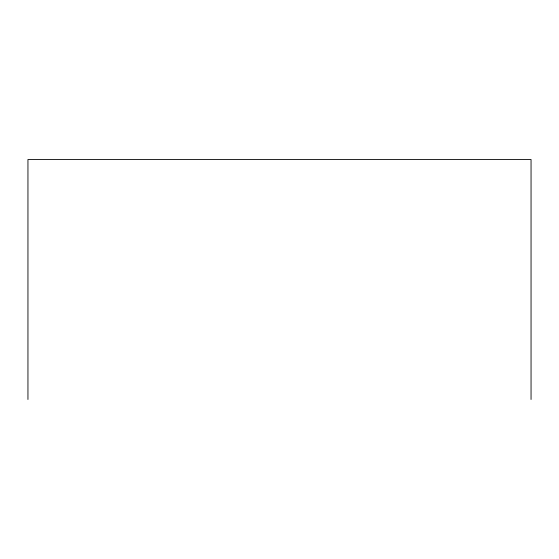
<?xml version="1.0" encoding="UTF-8"?>
<svg xmlns="http://www.w3.org/2000/svg" width="559" height="559" viewBox="0 0 559 559"><rect width="100%" height="100%" fill="white"/><g stroke="black" fill="none" stroke-linecap="round" stroke-linejoin="round"><path stroke-width="0.84" d="M531.05 399.482L531.05 159.518L27.95 159.518L27.95 399.482"/></g></svg>
